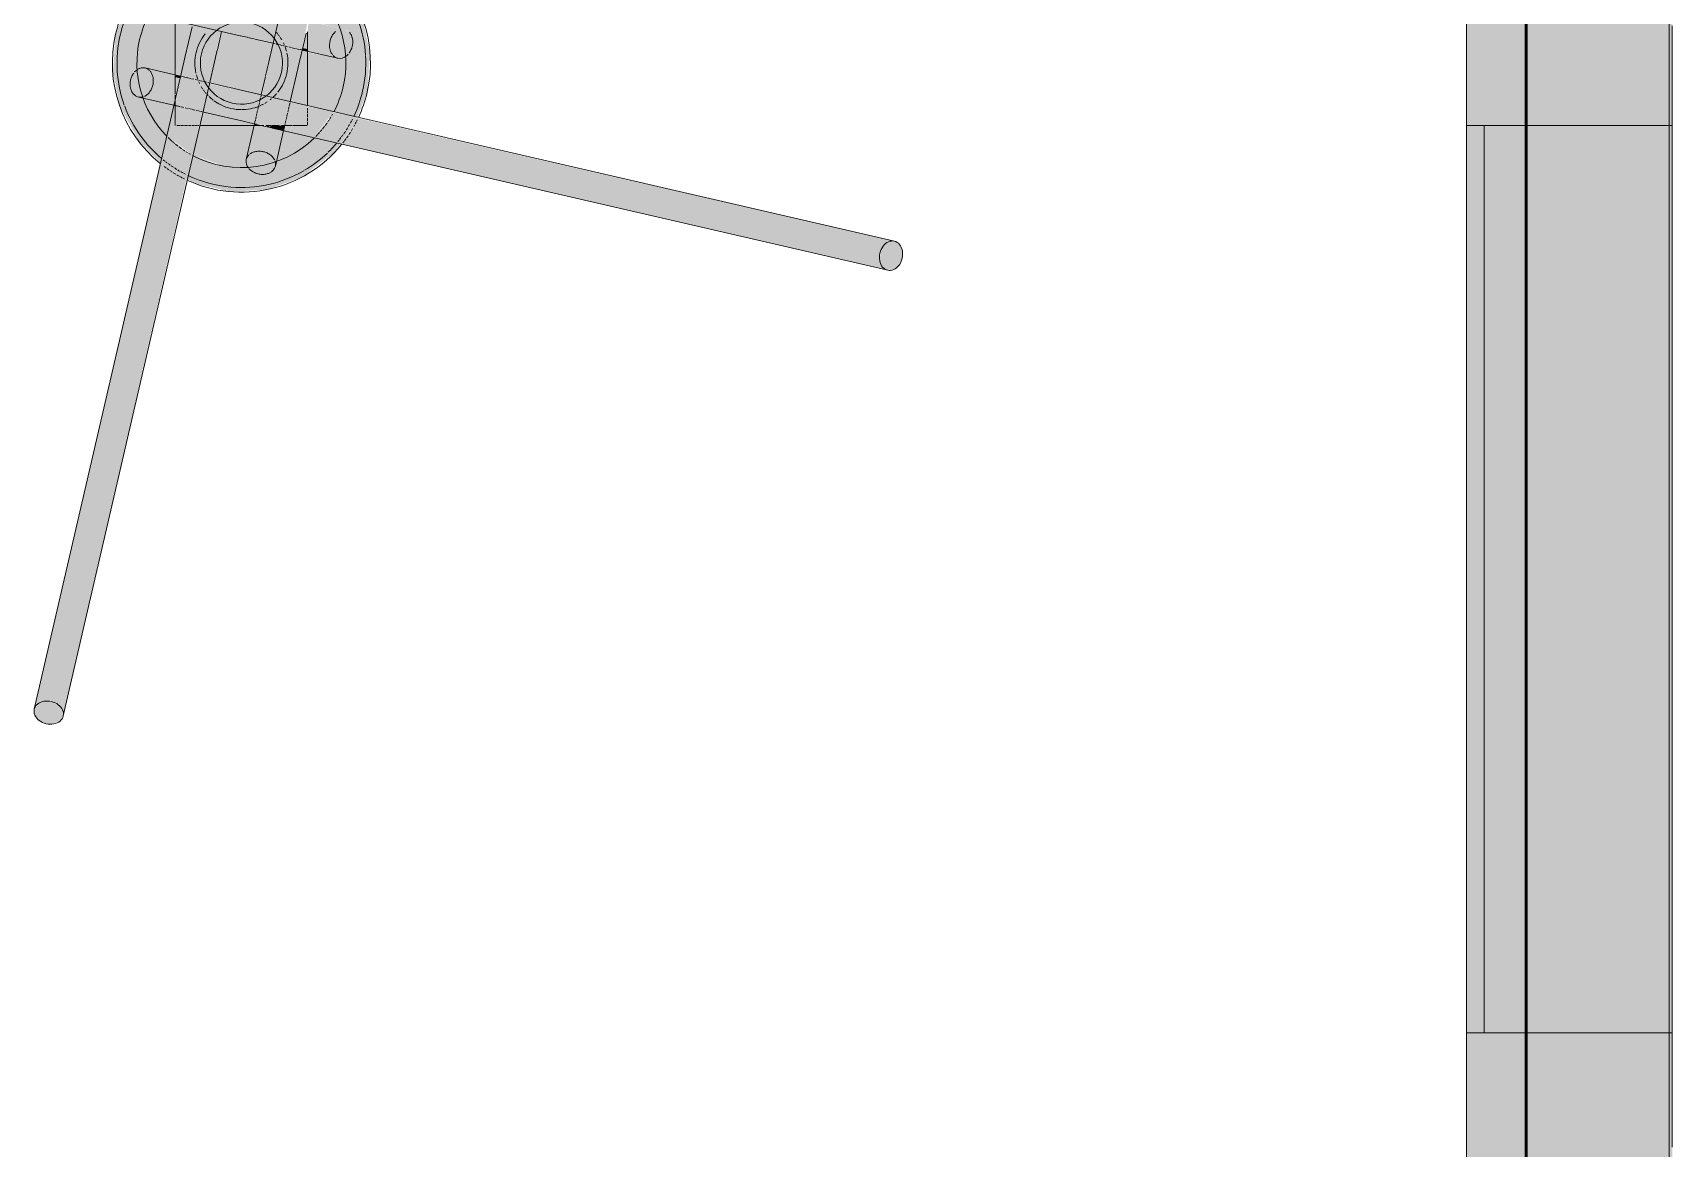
# Model space of a CAD drawing. Header units: inches. Extents: x -4126 to -1814, y 9773 to 12338.
# Drawn here: x -3891.9 to -3823.2, y 10776.1 to 10822.9 of the extents above; entities that cross this region are included whole.
import ezdxf

# ---------------------------------------------------------------- set-up
doc = ezdxf.new("R2010")
doc.units = ezdxf.units.IN
doc.header["$MEASUREMENT"] = 0
doc.layers.add('A-WALL', color=113, linetype='Continuous', lineweight=13)
doc.layers.add('S-FNDN', color=32, linetype='Continuous', lineweight=13)

# ---------------------------------------------------------------- blocks, each defined once
blk = doc.blocks.new('CTR - 1st Phase - Shell_rvt-1-FRAMING PLAN - 1ST FLOOR')
at = {"layer": 'A-WALL', "lineweight": 5, "transparency": 33554585}
h = blk.add_hatch(color=13, dxfattribs=at)
h.paths.add_polyline_path([(-3829.324, 10011.589), (-3823.324, 10011.589), (-3823.324, 10051.365), (-3829.324, 10051.365), (-3829.324, 10050.653)], flags=0)
h.paths.add_polyline_path([(-3829.324, 10089.389), (-3823.324, 10089.389), (-3823.324, 10127.978), (-3829.324, 10127.978), (-3829.324, 10105.368)], flags=0)
h.paths.add_polyline_path([(-3829.324, 10166.001), (-3823.324, 10166.001), (-3823.324, 10167.327), (-3829.324, 10167.327)], flags=0)
h.paths.add_polyline_path([(-3823.324, 10203.452), (-3823.324, 10242.99), (-3829.324, 10242.99), (-3829.324, 10203.452)], flags=0)
h.paths.add_polyline_path([(-3823.324, 10281.014), (-3823.324, 10363.189), (-3829.324, 10363.189), (-3829.324, 10281.014), (-3823.816, 10281.014)], flags=0)
h.paths.add_polyline_path([(-3824.691, 10391.064), (-3823.324, 10391.064), (-3823.324, 10434.99), (-3829.324, 10434.99), (-3829.324, 10391.064)], flags=0)
h.paths.add_polyline_path([(-3829.324, 10473.014), (-3823.324, 10473.014), (-3823.324, 10473.765), (-3829.324, 10473.765)], flags=0)
h.paths.add_polyline_path([(-3823.324, 10511.789), (-3823.324, 10588.778), (-3829.324, 10588.778), (-3829.324, 10511.789), (-3825.651, 10511.789)], flags=0)
h.paths.add_polyline_path([(-3829.324, 10626.801), (-3823.324, 10626.801), (-3823.324, 10627.178), (-3829.324, 10627.178)], flags=0)
h.paths.add_polyline_path([(-3823.324, 10665.201), (-3823.324, 10746.189), (-3829.324, 10746.189), (-3829.324, 10665.201), (-3826.871, 10665.201)], flags=0)
h.paths.add_polyline_path([(-3823.324, 10774.064), (-3823.324, 10780.965), (-3829.324, 10780.965), (-3829.324, 10774.064), (-3827.737, 10774.064)], flags=0)
h.paths.add_polyline_path([(-3823.324, 10818.989), (-3823.324, 10857.765), (-3829.324, 10857.765), (-3829.324, 10818.989), (-3828.094, 10818.989)], flags=0)
h.paths.add_polyline_path([(-3828.705, 10895.789), (-3823.324, 10895.789), (-3823.324, 10902.052), (-3829.324, 10902.052), (-3829.324, 10895.789)], flags=0)
h.paths.add_polyline_path([(-3823.324, 10929.927), (-3823.324, 10973.539), (-3829.324, 10973.539), (-3829.324, 10929.927), (-3828.977, 10929.927)], flags=0)
h.paths.add_polyline_path([(-3823.324, 11009.664), (-3823.324, 11011.178), (-3829.324, 11011.178), (-3829.324, 11009.664)], flags=0)
h.paths.add_polyline_path([(-3824.762, 11049.201), (-3823.324, 11049.201), (-3823.324, 11049.578), (-3829.324, 11049.578), (-3829.324, 11049.201)], flags=0)
h.paths.add_polyline_path([(-3823.324, 11087.601), (-3823.324, 11144.153), (-3829.324, 11144.153), (-3829.324, 11087.601), (-3826.28, 11087.601)], flags=0)
h.paths.add_polyline_path([(-3823.324, 11144.327), (-3823.324, 11151.979), (-3829.324, 11151.979), (-3829.324, 11144.327), (-3828.523, 11144.327)], flags=0)
h.paths.add_polyline_path([(-3827.175, 11152.153), (-3823.324, 11152.153), (-3823.324, 11164.589), (-3829.324, 11164.589), (-3829.324, 11152.153), (-3828.832, 11152.153)], flags=0)
h.paths.add_polyline_path([(-3823.324, 11394.989), (-3823.324, 11403.153), (-3829.324, 11403.153), (-3829.324, 11394.989)], flags=0)
h.paths.add_polyline_path([(-3823.324, 11403.327), (-3823.324, 11410.979), (-3829.324, 11410.979), (-3829.324, 11403.327), (-3827.868, 11403.327)], flags=0)
h.paths.add_polyline_path([(-3829.324, 11411.153), (-3823.324, 11411.153), (-3823.324, 11429.489), (-3823.824, 11429.489), (-3823.824, 11430.077), (-3829.324, 11430.077), (-3829.324, 11415.989)], flags=0)
h = blk.add_hatch(color=13, dxfattribs=at)
h.paths.add_polyline_path([(-3823.199, 10011.589), (-3823.199, 10051.365), (-3823.324, 10051.365), (-3823.324, 10011.589)], flags=0)
h.paths.add_polyline_path([(-3823.324, 10089.389), (-3823.199, 10089.389), (-3823.199, 10104.544), (-3823.324, 10104.544)], flags=0)
h.paths.add_polyline_path([(-3823.324, 10104.938), (-3823.199, 10104.938), (-3823.199, 10105.368), (-3823.324, 10105.368)], flags=0)
h.paths.add_polyline_path([(-3823.324, 10106.201), (-3823.199, 10106.201), (-3823.199, 10106.631), (-3823.324, 10106.631)], flags=0)
h.paths.add_polyline_path([(-3823.324, 10107.024), (-3823.199, 10107.024), (-3823.199, 10127.978), (-3823.324, 10127.978)], flags=0)
h.paths.add_polyline_path([(-3823.251, 10166.001), (-3823.199, 10166.001), (-3823.199, 10167.327), (-3823.324, 10167.327), (-3823.324, 10166.001)], flags=0)
h.paths.add_polyline_path([(-3823.199, 10203.452), (-3823.199, 10242.99), (-3823.324, 10242.99), (-3823.324, 10203.452)], flags=0)
h.paths.add_polyline_path([(-3823.324, 10281.014), (-3823.199, 10281.014), (-3823.199, 10296.072), (-3823.324, 10296.072)], flags=0)
h.paths.add_polyline_path([(-3823.324, 10296.465), (-3823.199, 10296.465), (-3823.199, 10296.895), (-3823.324, 10296.895)], flags=0)
h.paths.add_polyline_path([(-3823.324, 10297.729), (-3823.199, 10297.729), (-3823.199, 10298.158), (-3823.324, 10298.158)], flags=0)
h.paths.add_polyline_path([(-3823.199, 10298.552), (-3823.199, 10343.954), (-3823.324, 10343.954), (-3823.324, 10298.552)], flags=0)
h.paths.add_polyline_path([(-3823.199, 10344.347), (-3823.199, 10344.777), (-3823.324, 10344.777), (-3823.324, 10344.347)], flags=0)
h.paths.add_polyline_path([(-3823.324, 10345.61), (-3823.199, 10345.61), (-3823.199, 10346.04), (-3823.324, 10346.04)], flags=0)
h.paths.add_polyline_path([(-3823.199, 10346.434), (-3823.199, 10363.189), (-3823.324, 10363.189), (-3823.324, 10346.434)], flags=0)
h.paths.add_polyline_path([(-3823.199, 10391.064), (-3823.199, 10391.835), (-3823.324, 10391.835), (-3823.324, 10391.064)], flags=0)
h.paths.add_polyline_path([(-3823.324, 10392.229), (-3823.199, 10392.229), (-3823.199, 10392.659), (-3823.324, 10392.659)], flags=0)
h.paths.add_polyline_path([(-3823.324, 10393.492), (-3823.199, 10393.492), (-3823.199, 10393.922), (-3823.324, 10393.922)], flags=0)
h.paths.add_polyline_path([(-3823.199, 10394.316), (-3823.199, 10434.99), (-3823.324, 10434.99), (-3823.324, 10394.316)], flags=0)
h.paths.add_polyline_path([(-3823.199, 10473.014), (-3823.199, 10473.765), (-3823.324, 10473.765), (-3823.324, 10473.014)], flags=0)
h.paths.add_polyline_path([(-3823.324, 10511.789), (-3823.199, 10511.789), (-3823.199, 10535.481), (-3823.324, 10535.481)], flags=0)
h.paths.add_polyline_path([(-3823.199, 10535.875), (-3823.199, 10536.305), (-3823.324, 10536.305), (-3823.324, 10535.875)], flags=0)
h.paths.add_polyline_path([(-3823.324, 10537.138), (-3823.199, 10537.138), (-3823.199, 10537.568), (-3823.324, 10537.568)], flags=0)
h.paths.add_polyline_path([(-3823.199, 10537.961), (-3823.199, 10583.363), (-3823.324, 10583.363), (-3823.324, 10537.961)], flags=0)
h.paths.add_polyline_path([(-3823.324, 10583.757), (-3823.199, 10583.757), (-3823.199, 10584.187), (-3823.324, 10584.187)], flags=0)
h.paths.add_polyline_path([(-3823.324, 10585.02), (-3823.199, 10585.02), (-3823.199, 10585.45), (-3823.324, 10585.45)], flags=0)
h.paths.add_polyline_path([(-3823.199, 10585.843), (-3823.199, 10588.778), (-3823.324, 10588.778), (-3823.324, 10585.843)], flags=0)
h.paths.add_polyline_path([(-3823.324, 10626.801), (-3823.199, 10626.801), (-3823.199, 10627.178), (-3823.324, 10627.178)], flags=0)
h.paths.add_polyline_path([(-3823.199, 10665.201), (-3823.199, 10679.127), (-3823.324, 10679.127), (-3823.324, 10665.201)], flags=0)
h.paths.add_polyline_path([(-3823.324, 10679.521), (-3823.199, 10679.521), (-3823.199, 10679.95), (-3823.324, 10679.95)], flags=0)
h.paths.add_polyline_path([(-3823.324, 10680.784), (-3823.199, 10680.784), (-3823.199, 10681.213), (-3823.324, 10681.213)], flags=0)
h.paths.add_polyline_path([(-3823.324, 10681.607), (-3823.199, 10681.607), (-3823.199, 10727.009), (-3823.324, 10727.009)], flags=0)
h.paths.add_polyline_path([(-3823.324, 10727.402), (-3823.199, 10727.402), (-3823.199, 10727.832), (-3823.324, 10727.832)], flags=0)
h.paths.add_polyline_path([(-3823.324, 10728.666), (-3823.199, 10728.666), (-3823.199, 10729.095), (-3823.324, 10729.095)], flags=0)
h.paths.add_polyline_path([(-3823.199, 10729.489), (-3823.199, 10746.189), (-3823.324, 10746.189), (-3823.324, 10729.489)], flags=0)
h.paths.add_polyline_path([(-3823.199, 10774.064), (-3823.199, 10774.891), (-3823.324, 10774.891), (-3823.324, 10774.064)], flags=0)
h.paths.add_polyline_path([(-3823.199, 10775.284), (-3823.199, 10775.714), (-3823.324, 10775.714), (-3823.324, 10775.284)], flags=0)
h.paths.add_polyline_path([(-3823.324, 10776.547), (-3823.199, 10776.547), (-3823.199, 10776.977), (-3823.324, 10776.977)], flags=0)
h.paths.add_polyline_path([(-3823.199, 10777.371), (-3823.199, 10780.965), (-3823.324, 10780.965), (-3823.324, 10777.371)], flags=0)
h.paths.add_polyline_path([(-3823.199, 10818.989), (-3823.199, 10822.773), (-3823.324, 10822.773), (-3823.324, 10818.989)], flags=0)
h.paths.add_polyline_path([(-3823.324, 10823.166), (-3823.199, 10823.166), (-3823.199, 10823.596), (-3823.324, 10823.596)], flags=0)
h.paths.add_polyline_path([(-3823.324, 10824.075), (-3823.199, 10824.075), (-3823.199, 10824.505), (-3823.324, 10824.505)], flags=0)
h.paths.add_polyline_path([(-3823.324, 10824.898), (-3823.199, 10824.898), (-3823.199, 10857.765), (-3823.324, 10857.765), (-3823.324, 10825.651)], flags=0)
h.paths.add_polyline_path([(-3823.324, 10895.789), (-3823.199, 10895.789), (-3823.199, 10902.052), (-3823.324, 10902.052)], flags=0)
h.paths.add_polyline_path([(-3823.324, 10929.927), (-3823.199, 10929.927), (-3823.199, 10966.064), (-3823.324, 10966.064)], flags=0)
h.paths.add_polyline_path([(-3823.324, 10966.458), (-3823.199, 10966.458), (-3823.199, 10966.887), (-3823.324, 10966.887)], flags=0)
h.paths.add_polyline_path([(-3823.199, 10967.721), (-3823.199, 10968.15), (-3823.324, 10968.15), (-3823.324, 10967.721)], flags=0)
h.paths.add_polyline_path([(-3823.324, 10968.544), (-3823.199, 10968.544), (-3823.199, 10973.539), (-3823.324, 10973.539)], flags=0)
h.paths.add_polyline_path([(-3823.199, 11009.664), (-3823.199, 11011.178), (-3823.324, 11011.178), (-3823.324, 11009.664)], flags=0)
h.paths.add_polyline_path([(-3823.324, 11049.201), (-3823.199, 11049.201), (-3823.199, 11049.578), (-3823.324, 11049.578)], flags=0)
h.paths.add_polyline_path([(-3823.199, 11087.601), (-3823.199, 11109.71), (-3823.324, 11109.71), (-3823.324, 11087.601)], flags=0)
h.paths.add_polyline_path([(-3823.324, 11110.103), (-3823.199, 11110.103), (-3823.199, 11110.533), (-3823.324, 11110.533)], flags=0)
h.paths.add_polyline_path([(-3823.199, 11111.366), (-3823.199, 11111.796), (-3823.324, 11111.796), (-3823.324, 11111.366)], flags=0)
h.paths.add_polyline_path([(-3823.324, 11112.19), (-3823.199, 11112.19), (-3823.199, 11144.153), (-3823.324, 11144.153), (-3823.324, 11121.939)], flags=0)
h.paths.add_polyline_path([(-3823.199, 11144.327), (-3823.199, 11151.979), (-3823.324, 11151.979), (-3823.324, 11144.327)], flags=0)
h.paths.add_polyline_path([(-3823.324, 11152.153), (-3823.199, 11152.153), (-3823.199, 11157.591), (-3823.324, 11157.591)], flags=0)
h.paths.add_polyline_path([(-3823.324, 11157.985), (-3823.199, 11157.985), (-3823.199, 11158.415), (-3823.324, 11158.415)], flags=0)
h.paths.add_polyline_path([(-3823.199, 11159.248), (-3823.199, 11159.678), (-3823.324, 11159.678), (-3823.324, 11159.248)], flags=0)
h.paths.add_polyline_path([(-3823.324, 11160.072), (-3823.199, 11160.072), (-3823.199, 11164.589), (-3823.324, 11164.589)], flags=0)
h.paths.add_polyline_path([(-3823.199, 11394.989), (-3823.199, 11403.153), (-3823.324, 11403.153), (-3823.324, 11394.989)], flags=0)
h.paths.add_polyline_path([(-3823.324, 11403.327), (-3823.199, 11403.327), (-3823.199, 11410.979), (-3823.324, 11410.979), (-3823.324, 11406.9)], flags=0)
h.paths.add_polyline_path([(-3823.324, 11411.153), (-3823.199, 11411.153), (-3823.199, 11429.489), (-3823.324, 11429.489), (-3823.324, 11417.664)], flags=0)
h = blk.add_hatch(color=13, dxfattribs=at)
h.paths.add_polyline_path([(-3823.199, 10104.544), (-3823.199, 10104.938), (-3823.324, 10104.938), (-3823.324, 10104.544)], flags=0)
h.paths.add_polyline_path([(-3823.199, 10106.631), (-3823.199, 10107.024), (-3823.324, 10107.024), (-3823.324, 10106.631)], flags=0)
h.paths.add_polyline_path([(-3823.199, 10296.072), (-3823.199, 10296.465), (-3823.324, 10296.465), (-3823.324, 10296.072)], flags=0)
h.paths.add_polyline_path([(-3823.324, 10298.158), (-3823.199, 10298.158), (-3823.199, 10298.552), (-3823.324, 10298.552)], flags=0)
h.paths.add_polyline_path([(-3823.199, 10343.954), (-3823.199, 10344.347), (-3823.324, 10344.347), (-3823.324, 10343.954)], flags=0)
h.paths.add_polyline_path([(-3823.324, 10346.04), (-3823.199, 10346.04), (-3823.199, 10346.434), (-3823.324, 10346.434)], flags=0)
h.paths.add_polyline_path([(-3823.324, 10391.835), (-3823.199, 10391.835), (-3823.199, 10392.229), (-3823.324, 10392.229)], flags=0)
h.paths.add_polyline_path([(-3823.324, 10393.922), (-3823.199, 10393.922), (-3823.199, 10394.316), (-3823.324, 10394.316)], flags=0)
h.paths.add_polyline_path([(-3823.199, 10535.481), (-3823.199, 10535.875), (-3823.324, 10535.875), (-3823.324, 10535.481)], flags=0)
h.paths.add_polyline_path([(-3823.199, 10537.568), (-3823.199, 10537.961), (-3823.324, 10537.961), (-3823.324, 10537.568)], flags=0)
h.paths.add_polyline_path([(-3823.199, 10583.363), (-3823.199, 10583.757), (-3823.324, 10583.757), (-3823.324, 10583.363)], flags=0)
h.paths.add_polyline_path([(-3823.199, 10585.45), (-3823.199, 10585.843), (-3823.324, 10585.843), (-3823.324, 10585.45)], flags=0)
h.paths.add_polyline_path([(-3823.199, 10679.127), (-3823.199, 10679.521), (-3823.324, 10679.521), (-3823.324, 10679.127)], flags=0)
h.paths.add_polyline_path([(-3823.324, 10681.213), (-3823.199, 10681.213), (-3823.199, 10681.607), (-3823.324, 10681.607)], flags=0)
h.paths.add_polyline_path([(-3823.324, 10727.009), (-3823.199, 10727.009), (-3823.199, 10727.402), (-3823.324, 10727.402)], flags=0)
h.paths.add_polyline_path([(-3823.324, 10729.095), (-3823.199, 10729.095), (-3823.199, 10729.489), (-3823.324, 10729.489)], flags=0)
h.paths.add_polyline_path([(-3823.324, 10774.891), (-3823.199, 10774.891), (-3823.199, 10775.284), (-3823.324, 10775.284)], flags=0)
h.paths.add_polyline_path([(-3823.199, 10776.977), (-3823.199, 10777.371), (-3823.324, 10777.371), (-3823.324, 10776.977)], flags=0)
h.paths.add_polyline_path([(-3823.199, 10822.773), (-3823.199, 10823.166), (-3823.324, 10823.166), (-3823.324, 10822.773)], flags=0)
h.paths.add_polyline_path([(-3823.199, 10824.505), (-3823.199, 10824.898), (-3823.324, 10824.898), (-3823.324, 10824.505)], flags=0)
h.paths.add_polyline_path([(-3823.199, 10966.064), (-3823.199, 10966.458), (-3823.324, 10966.458), (-3823.324, 10966.064)], flags=0)
h.paths.add_polyline_path([(-3823.199, 10968.15), (-3823.199, 10968.544), (-3823.324, 10968.544), (-3823.324, 10968.15)], flags=0)
h.paths.add_polyline_path([(-3823.199, 11109.71), (-3823.199, 11110.103), (-3823.324, 11110.103), (-3823.324, 11109.71)], flags=0)
h.paths.add_polyline_path([(-3823.199, 11111.796), (-3823.199, 11112.19), (-3823.324, 11112.19), (-3823.324, 11111.796)], flags=0)
h.paths.add_polyline_path([(-3823.324, 11157.591), (-3823.199, 11157.591), (-3823.199, 11157.985), (-3823.324, 11157.985)], flags=0)
h.paths.add_polyline_path([(-3823.199, 11159.678), (-3823.199, 11160.072), (-3823.324, 11160.072), (-3823.324, 11159.678)], flags=0)
h = blk.add_hatch(color=13, dxfattribs=at)
h.paths.add_polyline_path([(-3823.324, 10105.368), (-3823.199, 10105.368), (-3823.199, 10106.201), (-3823.324, 10106.201), (-3823.324, 10105.743)], flags=0)
h.paths.add_polyline_path([(-3823.199, 10296.895), (-3823.199, 10297.729), (-3823.324, 10297.729), (-3823.324, 10296.895)], flags=0)
h.paths.add_polyline_path([(-3823.324, 10344.777), (-3823.199, 10344.777), (-3823.199, 10345.61), (-3823.324, 10345.61), (-3823.324, 10345.152)], flags=0)
h.paths.add_polyline_path([(-3823.324, 10392.659), (-3823.199, 10392.659), (-3823.199, 10393.492), (-3823.324, 10393.492), (-3823.324, 10393.034)], flags=0)
h.paths.add_polyline_path([(-3823.199, 10536.305), (-3823.199, 10537.138), (-3823.324, 10537.138), (-3823.324, 10536.305)], flags=0)
h.paths.add_polyline_path([(-3823.199, 10584.187), (-3823.199, 10585.02), (-3823.324, 10585.02), (-3823.324, 10584.187)], flags=0)
h.paths.add_polyline_path([(-3823.199, 10679.95), (-3823.199, 10680.784), (-3823.324, 10680.784), (-3823.324, 10679.95)], flags=0)
h.paths.add_polyline_path([(-3823.199, 10727.832), (-3823.199, 10728.666), (-3823.324, 10728.666), (-3823.324, 10727.832)], flags=0)
h.paths.add_polyline_path([(-3823.199, 10775.714), (-3823.199, 10776.547), (-3823.324, 10776.547), (-3823.324, 10775.714)], flags=0)
h.paths.add_polyline_path([(-3823.324, 10823.596), (-3823.199, 10823.596), (-3823.199, 10823.658), (-3823.324, 10823.658)], flags=0)
h.paths.add_polyline_path([(-3823.324, 10824.013), (-3823.199, 10824.013), (-3823.199, 10824.075), (-3823.324, 10824.075)], flags=0)
h.paths.add_polyline_path([(-3823.199, 10966.887), (-3823.199, 10967.721), (-3823.324, 10967.721), (-3823.324, 10966.887)], flags=0)
h.paths.add_polyline_path([(-3823.199, 11110.533), (-3823.199, 11111.366), (-3823.324, 11111.366), (-3823.324, 11110.533)], flags=0)
h.paths.add_polyline_path([(-3823.324, 11158.415), (-3823.199, 11158.415), (-3823.199, 11159.248), (-3823.324, 11159.248), (-3823.324, 11158.79)], flags=0)
h = blk.add_hatch(color=13, dxfattribs=at)
h.paths.add_polyline_path([(-3831.824, 10009.089), (-3829.324, 10009.089), (-3829.324, 10051.365), (-3831.824, 10051.365), (-3831.824, 10011.589)], flags=0)
h.paths.add_polyline_path([(-3829.324, 10089.389), (-3829.324, 10127.978), (-3831.824, 10127.978), (-3831.824, 10089.389), (-3830.279, 10089.389)], flags=0)
h.paths.add_polyline_path([(-3829.324, 10166.001), (-3829.324, 10167.327), (-3831.824, 10167.327), (-3831.824, 10166.001), (-3831.22, 10166.001)], flags=0)
h.paths.add_polyline_path([(-3831.824, 10203.452), (-3829.324, 10203.452), (-3829.324, 10215.189), (-3831.824, 10215.189)], flags=0)
h.paths.add_polyline_path([(-3831.824, 10818.989), (-3829.324, 10818.989), (-3829.324, 10857.765), (-3831.824, 10857.765), (-3831.824, 10825.651)], flags=0)
h.paths.add_polyline_path([(-3831.824, 10895.789), (-3829.324, 10895.789), (-3829.324, 10902.052), (-3830.324, 10902.052), (-3830.324, 10929.927), (-3829.324, 10929.927), (-3829.324, 10973.539), (-3831.824, 10973.539), (-3831.824, 10911.762)], flags=0)
for points in [[(-3829.481, 10780.965), (-3829.324, 10780.965), (-3829.324, 10818.989), (-3831.824, 10818.989), (-3831.824, 10780.965)], [(-3823.324, 10780.965), (-3823.324, 10818.989), (-3829.324, 10818.989), (-3829.324, 10780.965), (-3827.792, 10780.965)], [(-3823.199, 10780.965), (-3823.199, 10818.989), (-3823.324, 10818.989), (-3823.324, 10780.965)]]:
    blk.add_hatch(color=13, dxfattribs=at).paths.add_polyline_path(points, flags=0)
h = blk.add_hatch(color=13, dxfattribs=at)
h.paths.add_polyline_path([(-3831.824, 10215.189), (-3829.324, 10215.189), (-3829.324, 10242.99), (-3831.824, 10242.99), (-3831.824, 10222.875)], flags=0)
h.paths.add_polyline_path([(-3829.324, 10281.014), (-3829.324, 10363.189), (-3830.324, 10363.189), (-3830.324, 10391.064), (-3829.324, 10391.064), (-3829.324, 10434.99), (-3831.824, 10434.99), (-3831.824, 10281.014), (-3831.551, 10281.014)], flags=0)
h.paths.add_polyline_path([(-3831.824, 10473.014), (-3829.324, 10473.014), (-3829.324, 10473.765), (-3831.824, 10473.765)], flags=0)
h.paths.add_polyline_path([(-3831.824, 10511.789), (-3829.324, 10511.789), (-3829.324, 10588.778), (-3831.824, 10588.778), (-3831.824, 10567.318)], flags=0)
h.paths.add_polyline_path([(-3830.119, 10626.801), (-3829.324, 10626.801), (-3829.324, 10627.178), (-3831.824, 10627.178), (-3831.824, 10626.801)], flags=0)
h.paths.add_polyline_path([(-3831.824, 10665.201), (-3829.324, 10665.201), (-3829.324, 10746.189), (-3830.324, 10746.189), (-3830.324, 10774.064), (-3829.324, 10774.064), (-3829.324, 10780.965), (-3831.824, 10780.965), (-3831.824, 10739.54)], flags=0)
at = {"layer": 'A-WALL', "color": 253}
for p, q in [((-3831.824, 11002.114), (-3831.824, 10818.989)), ((-3823.199, 10823.166), (-3823.199, 10822.773)), ((-3831.824, 10818.989), (-3831.824, 10215.189)), ((-3831.824, 10818.989), (-3829.324, 10818.989)), ((-3823.199, 10777.371), (-3823.199, 10776.977)), ((-3823.199, 10776.547), (-3823.199, 10776.172))]:
    blk.add_line(p, q, dxfattribs=at)
at = {"layer": 'A-WALL', "color": 9}
for p, q in [((-3829.324, 11002.114), (-3829.324, 10818.989)), ((-3829.324, 10203.452), (-3829.324, 10973.539)), ((-3823.199, 10822.773), (-3823.199, 10823.166)), ((-3823.199, 10777.371), (-3823.199, 10822.773)), ((-3829.324, 10818.989), (-3829.324, 10215.189)), ((-3823.199, 10776.977), (-3823.199, 10777.371)), ((-3823.199, 10776.172), (-3823.199, 10776.977))]:
    blk.add_line(p, q, dxfattribs=at)
at = {"layer": 'A-WALL', "color": 33}
for p, q in [((-3831.824, 10818.989), (-3831.824, 10857.765)), ((-3823.199, 10822.773), (-3823.199, 10818.989)), ((-3831.824, 10818.989), (-3831.824, 10780.965)), ((-3831.824, 10780.965), (-3831.824, 10818.989)), ((-3829.324, 10818.989), (-3831.824, 10818.989)), ((-3831.074, 10780.965), (-3831.074, 10818.989)), ((-3831.074, 10818.989), (-3831.074, 10780.965)), ((-3829.324, 10818.989), (-3823.324, 10818.989)), ((-3823.324, 10818.989), (-3829.324, 10818.989)), ((-3823.324, 10818.989), (-3823.199, 10818.989)), ((-3823.199, 10818.989), (-3823.324, 10818.989)), ((-3823.199, 10780.965), (-3823.199, 10818.989)), ((-3823.199, 10818.989), (-3823.199, 10780.965)), ((-3831.824, 10665.201), (-3831.824, 10780.965)), ((-3831.824, 10780.965), (-3829.324, 10780.965)), ((-3831.074, 10780.965), (-3831.824, 10780.965)), ((-3829.324, 10780.965), (-3831.074, 10780.965)), ((-3829.324, 10780.965), (-3823.324, 10780.965)), ((-3823.324, 10780.965), (-3829.324, 10780.965)), ((-3823.324, 10780.965), (-3823.199, 10780.965)), ((-3823.199, 10780.965), (-3823.324, 10780.965)), ((-3823.199, 10780.965), (-3823.199, 10777.371)), ((-3823.199, 10776.977), (-3823.199, 10776.547))]:
    blk.add_line(p, q, dxfattribs=at)
at = {"layer": 'A-WALL', "color": 23}
for p, q in [((-3831.824, 10780.965), (-3831.824, 10818.989)), ((-3831.074, 10818.989), (-3831.824, 10818.989)), ((-3829.324, 10818.989), (-3831.824, 10818.989)), ((-3831.074, 10818.989), (-3829.324, 10818.989)), ((-3823.199, 10818.989), (-3823.199, 10780.965))]:
    blk.add_line(p, q, dxfattribs=at)
blk = doc.blocks.new('316600 - Special Foundations - Diamond Pier - Generic - 316600 - Special Foundations - Diamond Pier - Generic-V171-FRAMING PLAN - 1ST FLOOR')
at = {"layer": 'S-FNDN', "transparency": 33554483}
h = blk.add_hatch(color=256, dxfattribs=at)
h.paths.add_polyline_path([(5.27, -1.219), (5.387, 0.38), (5.092, 1.824), (4.289, 3.27), (3.39, 4.193), (3.12, 3.026), (3.305, 2.871), (4.037, 1.682), (4.088, 1.475), (4.434, 1.373), (4.607, 1.167), (4.664, 0.866), (4.591, 0.551), (4.407, 0.306), (4.351, 0.232), (4.265, -0.986), (4.713, -1.09)], flags=0)
h.paths.add_polyline_path([(-4.265, 0.986), (-3.844, 2.026), (-4.867, 2.256), (-5.27, 1.219), (-4.361, 1.008)], flags=0)
h.paths.add_polyline_path([(-3.026, 3.12), (-2.871, 3.305), (-1.66, 4.042), (-1.475, 4.088), (-1.373, 4.434), (-1.167, 4.607), (-0.866, 4.664), (-0.551, 4.591), (-0.306, 4.407), (-0.232, 4.351), (1.024, 4.25), (2.026, 3.844), (2.256, 4.874), (1.956, 5.043), (0.306, 5.381), (-1.081, 5.3), (-2.53, 4.781), (-3.859, 3.764), (-4.154, 3.381), (-3.114, 3.14)], flags=0)
h = blk.add_hatch(color=256, dxfattribs=at)
h.paths.add_polyline_path([(4.265, -0.986), (4.353, 0.272), (4.162, 0.197), (3.917, 0.232), (2.77, 0.452), (2.77, -0.641), (3.752, -0.867)], flags=0)
h.paths.add_polyline_path([(-2.77, 0.641), (-2.77, 1.778), (-3.844, 2.026), (-4.265, 0.986), (-2.95, 0.682)], flags=0)
h.paths.add_polyline_path([(4.088, 1.475), (3.985, 1.782), (3.298, 2.877), (3.12, 3.026), (2.829, 1.766), (4.037, 1.487)], flags=0)
h.paths.add_polyline_path([(-0.306, 2.619), (1.743, 2.619), (2.026, 3.844), (0.866, 4.273), (-0.272, 4.353), (-0.197, 4.162), (-0.232, 3.917), (-0.503, 2.619), (-0.38, 2.619)], flags=0)
h.paths.add_polyline_path([(-1.766, 2.829), (-1.475, 4.088), (-1.782, 3.985), (-2.871, 3.305), (-3.026, 3.12), (-2.023, 2.888)], flags=0)
h = blk.add_hatch(color=256, dxfattribs=at)
h.paths.add_polyline_path([(-2.77, -2.072), (-2.812, -1.77), (-2.829, -1.766), (-2.868, -2.031), (-2.81, -2.056)], flags=0)
h.paths.add_polyline_path([(-1.157, 2.688), (-0.705, 4.643), (-1.05, 4.643), (-1.286, 4.532), (-1.422, 4.319), (-1.745, 2.824), (-1.167, 2.69)], flags=0)
h = blk.add_hatch(color=256, dxfattribs=at)
h.paths.add_polyline_path([(-1.823, -2.871), (-1.801, -2.871), (-1.765, -2.62)], flags=0)
h.paths.add_polyline_path([(-0.618, 2.619), (-0.532, 2.619), (-0.197, 4.162), (-0.306, 4.407), (-0.552, 4.591), (-0.705, 4.643), (-1.157, 2.688), (-0.705, 2.619), (-0.623, 2.619)], flags=0)
h = blk.add_hatch(color=256, dxfattribs=at)
h.paths.add_polyline_path([(4.643, 0.705), (4.643, 1.05), (4.532, 1.286), (4.319, 1.422), (2.824, 1.745), (2.77, 1.373), (2.77, 1.138), (4.591, 0.717)], flags=0)
h.paths.add_polyline_path([(-2.125, 2.619), (-1.807, 2.65), (-1.766, 2.829), (-2.031, 2.868), (-2.135, 2.622)], flags=0)
h = blk.add_hatch(color=256, dxfattribs=at)
h.paths.add_polyline_path([(0.705, -4.643), (1.157, -2.688), (0.705, -2.619), (0.532, -2.619), (0.197, -4.162), (0.306, -4.407), (0.552, -4.591)], flags=0)
h.paths.add_polyline_path([(1.743, 2.619), (1.779, 2.619), (1.801, 2.871)], flags=0)
h = blk.add_hatch(color=256, dxfattribs=at)
h.paths.add_polyline_path([(1.633, -2.619), (1.794, -2.619), (2.027, -1.606), (0.823, -1.36), (0.577, -2.532), (1.024, -2.619), (1.627, -2.619)], flags=0)
h.paths.add_polyline_path([(-1.611, -2.048), (-1.36, -0.823), (-2.532, -0.577), (-2.77, -1.709), (-2.742, -1.709), (-2.742, -1.764), (-1.615, -2.047)], flags=0)
h.paths.add_polyline_path([(2.532, 0.577), (2.77, 1.709), (2.742, 1.709), (2.742, 1.764), (1.606, 2.027), (1.36, 0.823), (2.481, 0.589)], flags=0)
h.paths.add_polyline_path([(-0.83, 1.329), (-0.577, 2.532), (-1.024, 2.619), (-1.794, 2.619), (-2.027, 1.606), (-0.832, 1.33)], flags=0)
h = blk.add_hatch(color=256, dxfattribs=at)
h.paths.add_polyline_path([(-1.611, -2.048), (0.553, -2.526), (0.83, -1.329), (-1.338, -0.866), (-1.606, -2.029)], flags=0)
h.paths.add_polyline_path([(-2.257, -2.619), (-1.743, -2.619), (-1.644, -2.04), (-2.77, -1.78), (-2.736, -2.619), (-2.384, -2.619)], flags=0)
h.paths.add_polyline_path([(2.048, -1.611), (2.526, 0.553), (1.329, 0.83), (0.866, -1.338), (2.029, -1.606)], flags=0)
h.paths.add_polyline_path([(2.125, -2.619), (2.77, -2.585), (2.77, -1.778), (2.04, -1.644), (1.815, -2.619)], flags=0)
h.paths.add_polyline_path([(0.861, -2.619), (0.63, -2.566), (0.623, -2.619), (0.852, -2.619)], flags=0)
h.paths.add_polyline_path([(-2.77, -1.515), (-2.567, -0.635), (-2.77, -0.588), (-2.77, -1.467)], flags=0)
h.paths.add_polyline_path([(-1.329, -0.83), (-0.866, 1.338), (-2.048, 1.611), (-2.526, -0.553), (-1.332, -0.829)], flags=0)
h.paths.add_polyline_path([(2.77, 0.588), (2.738, 1.373), (2.567, 0.635)], flags=0)
h.paths.add_polyline_path([(1.329, 0.83), (1.611, 2.048), (-0.553, 2.526), (-0.83, 1.329), (1.286, 0.84)], flags=0)
h.paths.add_polyline_path([(-2.048, 1.611), (-1.815, 2.619), (-2.77, 2.585), (-2.77, 1.778), (-2.512, 1.718)], flags=0)
h.paths.add_polyline_path([(2.77, 1.78), (2.736, 2.619), (1.743, 2.619), (1.644, 2.04), (2.759, 1.782)], flags=0)
h.paths.add_polyline_path([(-0.63, 2.566), (-0.623, 2.619), (-0.705, 2.583), (-0.635, 2.567)], flags=0)
h = blk.add_hatch(color=256, dxfattribs=at)
h.paths.add_polyline_path([(-1.373, -2.619), (0.532, -2.619), (0.548, -2.547), (-1.611, -2.048), (-1.743, -2.619), (-1.41, -2.619)], flags=0)
h.paths.add_polyline_path([(2.77, -1.778), (2.745, 0.503), (2.547, 0.548), (2.048, -1.611), (2.514, -1.719)], flags=0)
h.paths.add_polyline_path([(0.83, -1.329), (1.329, 0.83), (-0.83, 1.329), (-1.329, -0.83), (0.705, -1.3)], flags=0)
h.paths.add_polyline_path([(-2.547, -0.548), (-2.048, 1.611), (-2.77, 1.778), (-2.745, -0.503)], flags=0)
h.paths.add_polyline_path([(1.611, 2.048), (1.743, 2.619), (-0.532, 2.619), (-0.548, 2.547), (1.525, 2.068)], flags=0)
h = blk.add_hatch(color=256, dxfattribs=at)
h.paths.add_polyline_path([(0.866, -4.664), (1.167, -4.607), (1.373, -4.434), (1.475, -4.088), (1.745, -2.824), (1.157, -2.688), (0.705, -4.643)], flags=0)
h.paths.add_polyline_path([(2.829, 1.766), (2.868, 2.031), (2.77, 2.072), (2.812, 1.77)], flags=0)
h = blk.add_hatch(color=256, dxfattribs=at)
h.paths.add_polyline_path([(4.162, 0.197), (4.407, 0.306), (4.591, 0.551), (4.643, 0.705), (2.77, 1.138), (2.77, 0.497), (4.037, 0.204)], flags=0)
h.paths.add_polyline_path([(-2.77, 1.778), (-2.77, 1.783), (-2.871, 1.801)], flags=0)
h = blk.add_hatch(color=256, dxfattribs=at)
h.paths.add_polyline_path([(-0.456, -5.39), (1.081, -5.3), (2.53, -4.781), (3.859, -3.764), (4.154, -3.381), (3.026, -3.12), (2.871, -3.305), (1.682, -4.037), (1.475, -4.088), (1.373, -4.434), (1.167, -4.607), (0.866, -4.664), (0.551, -4.591), (0.306, -4.407), (0.232, -4.351), (-1.024, -4.25), (-2.026, -3.844), (-2.256, -4.874), (-1.956, -5.043), (-0.551, -5.368)], flags=0)
h.paths.add_polyline_path([(-3.39, -4.193), (-3.12, -3.026), (-3.305, -2.871), (-4.037, -1.682), (-4.088, -1.475), (-4.434, -1.373), (-4.607, -1.167), (-4.664, -0.866), (-4.591, -0.551), (-4.407, -0.306), (-4.351, -0.232), (-4.265, 0.986), (-5.27, 1.219), (-5.387, -0.38), (-5.092, -1.824), (-4.289, -3.27), (-3.787, -3.785)], flags=0)
h.paths.add_polyline_path([(4.865, -2.262), (5.27, -1.219), (4.265, -0.986), (3.844, -2.026), (4.838, -2.256)], flags=0)
h = blk.add_hatch(color=256, dxfattribs=at)
h.paths.add_polyline_path([(0.272, -4.353), (0.197, -4.162), (0.232, -3.917), (0.503, -2.619), (-1.743, -2.619), (-2.026, -3.844), (-0.866, -4.273), (0.249, -4.352)], flags=0)
h.paths.add_polyline_path([(1.475, -4.088), (1.782, -3.985), (2.871, -3.305), (3.026, -3.12), (1.766, -2.829), (1.487, -4.037)], flags=0)
h.paths.add_polyline_path([(-3.12, -3.026), (-2.829, -1.766), (-4.088, -1.475), (-3.985, -1.782), (-3.298, -2.877)], flags=0)
h.paths.add_polyline_path([(3.844, -2.026), (4.265, -0.986), (2.77, -0.641), (2.77, -1.778), (3.752, -2.005)], flags=0)
h.paths.add_polyline_path([(-2.77, -0.497), (-2.77, 0.641), (-4.265, 0.986), (-4.353, -0.272), (-4.162, -0.197), (-3.917, -0.232), (-3.011, -0.441)], flags=0)
for points in [[(2.547, 0.548), (2.532, 0.577), (2.535, 0.551)], [(2.77, 0.497), (2.77, 0.588), (2.566, 0.63), (2.547, 0.548), (2.745, 0.503)], [(-2.567, -0.635), (-2.547, -0.548), (-2.77, -0.521), (-2.77, -0.588)], [(-2.545, -0.635), (-2.532, -0.577), (-2.553, -0.572), (-2.548, -0.634)], [(-2.77, -1.78), (-2.811, -1.688), (-2.808, -1.771)], [(-2.55, -1.831), (-2.546, -1.811), (-2.754, -1.761), (-2.747, -1.785), (-2.65, -1.807)], [(0.63, -2.566), (0.635, -2.545), (0.577, -2.532), (0.572, -2.553)], [(1.766, -2.829), (1.793, -2.619), (1.167, -2.645), (1.167, -2.69), (1.747, -2.824)], [(26.757, -7.966), (26.89, -7.675), (27.111, -7.492), (27.238, -7.435), (4.851, -2.299), (4.649, -2.737), (4.573, -2.836), (26.749, -7.964)], [(27.082, -8.682), (26.868, -8.547), (26.749, -8.284), (26.723, -7.958), (4.573, -2.836), (4.154, -3.381), (26.989, -8.661)], [(-8.682, -27.082), (-8.547, -26.868), (-8.284, -26.749), (-7.958, -26.723), (-2.831, -4.55), (-3.39, -4.193), (-8.661, -26.988)], [(-7.464, -27.363), (-2.299, -4.85), (-2.831, -4.55), (-7.966, -26.757), (-7.675, -26.89), (-7.492, -27.111), (-7.457, -27.238)], [(27.207, -8.689), (27.452, -8.58), (27.651, -8.268), (27.708, -8.02), (27.651, -7.719), (27.429, -7.492), (27.363, -7.464), (27.082, -7.511), (26.966, -7.602), (26.794, -7.879), (26.749, -8.193), (26.809, -8.446), (27.015, -8.654), (27.082, -8.682)], [(-8.02, -27.708), (-7.675, -27.615), (-7.492, -27.429), (-7.464, -27.363), (-7.511, -27.082), (-7.602, -26.966), (-7.879, -26.794), (-8.193, -26.749), (-8.428, -26.794), (-8.634, -26.966), (-8.682, -27.233), (-8.58, -27.452), (-8.284, -27.647), (-8.127, -27.684)]]:
    blk.add_hatch(color=256, dxfattribs=at).paths.add_polyline_path(points, flags=0)
h = blk.add_hatch(color=256, dxfattribs=at)
h.paths.add_polyline_path([(2.871, -1.806), (2.871, -1.801), (2.77, -1.783)], flags=0)
h.paths.add_polyline_path([(-2.77, -1.138), (-2.77, -0.497), (-4.162, -0.197), (-4.407, -0.306), (-4.591, -0.551), (-4.643, -0.705), (-2.861, -1.117)], flags=0)
h = blk.add_hatch(color=256, dxfattribs=at)
h.paths.add_polyline_path([(2.023, -2.888), (2.125, -2.619), (1.807, -2.65), (1.766, -2.829)], flags=0)
h.paths.add_polyline_path([(-2.829, -1.766), (-2.77, -1.34), (-2.77, -1.138), (-4.643, -0.705), (-4.643, -1.05), (-4.532, -1.286), (-4.319, -1.422), (-3.076, -1.709)], flags=0)
h = blk.add_hatch(color=256, dxfattribs=at)
h.paths.add_polyline_path([(-2.026, -3.844), (-1.779, -2.619), (-2.77, -2.619), (-2.81, -2.056), (-2.888, -2.023), (-3.102, -3.041), (-2.129, -3.803), (-2.031, -3.842)], flags=0)
h.paths.add_polyline_path([(3.026, -3.12), (3.803, -2.129), (3.844, -2.026), (2.77, -1.814), (2.759, -2.619), (2.135, -2.622), (2.023, -2.888), (2.871, -3.084)], flags=0)
h = blk.add_hatch(color=256, dxfattribs=at)
h.paths.add_polyline_path([(-2.263, -4.87), (-2.061, -3.83), (-2.348, -3.674), (-3.12, -3.026), (-3.372, -4.211), (-3.232, -4.324), (-2.269, -4.867)], flags=0)
h.paths.add_polyline_path([(4.154, -3.381), (4.751, -2.557), (4.838, -2.256), (3.83, -2.061), (3.674, -2.348), (3.026, -3.12), (3.775, -3.293)], flags=0)
h = blk.add_hatch(color=256, dxfattribs=at)
h.paths.add_polyline_path([(1.157, -2.688), (1.167, -2.619), (1.024, -2.657)], flags=0)
h.paths.add_polyline_path([(0.532, -2.619), (0.618, -2.619), (0.63, -2.566), (0.548, -2.547)], flags=0)
at = {"layer": 'S-FNDN'}
for p, q in [((1.149, 0.051), (1.678, 2.337)), ((-2.77, 1.783), (-2.77, -0.498)), ((-2.77, -0.173), (-2.77, 1.783)), ((-2.366, 0.236), (-2.068, 1.525)), ((-0.051, 1.149), (-2.337, 1.678)), ((-0.83, 1.329), (-1.007, 0.563)), ((0.242, 1.081), (-0.04, 1.146)), ((0.539, 1.013), (0.25, 1.08)), ((1.329, 0.83), (0.563, 1.007)), ((1.411, 0.811), (1.36, 0.823)), ((1.508, 0.789), (1.46, 0.8)), ((1.634, 0.76), (1.528, 0.784)), ((1.78, 0.726), (1.658, 0.754)), ((1.938, 0.689), (1.807, 0.719)), ((2.652, 1.001), (2.368, -0.226)), ((2.71, 1.254), (2.654, 1.013)), ((2.77, 1.148), (2.77, 1.304)), ((2.77, 1.304), (2.77, 1.148)), ((2.77, 0.982), (2.77, 1.138)), ((2.77, 1.138), (2.77, 0.982)), ((2.77, 0.826), (2.77, 0.972)), ((2.77, 0.972), (2.77, 0.826)), ((2.77, 0.692), (2.77, 0.817)), ((2.77, 0.817), (2.77, 0.692)), ((-2.652, -1.001), (-2.368, 0.226)), ((-1.081, 0.242), (-1.678, -2.337)), ((-1.013, 0.539), (-1.08, 0.25)), ((1.081, -0.242), (1.146, 0.04)), ((2.096, 0.653), (1.991, 0.677)), ((2.243, 0.619), (2.121, 0.647)), ((2.369, 0.59), (2.264, 0.614)), ((2.465, 0.567), (2.385, 0.586)), ((2.526, 0.553), (2.475, 0.565)), ((4.037, 0.204), (2.547, 0.548)), ((2.77, 0.588), (2.77, 0.685)), ((2.77, 0.653), (2.77, 0.19)), ((2.77, 0.521), (2.77, 0.583)), ((2.77, -1.783), (2.77, 0.498)), ((2.77, 0.173), (2.77, -1.783)), ((-4.037, -0.204), (-2.547, -0.548)), ((-2.77, -0.653), (-2.77, -0.19)), ((-2.77, -0.521), (-2.77, -0.583)), ((-2.77, -0.588), (-2.77, -0.685)), ((-2.526, -0.553), (-2.475, -0.565)), ((-2.465, -0.567), (-2.385, -0.586)), ((-2.369, -0.59), (-2.264, -0.614)), ((-2.243, -0.619), (-2.121, -0.647)), ((-2.096, -0.653), (-1.991, -0.677)), ((0.83, -1.329), (1.007, -0.563)), ((1.013, -0.539), (1.08, -0.25)), ((2.366, -0.236), (2.047, -1.615)), ((-2.806, -1.669), (-2.654, -1.013)), ((-2.77, -0.692), (-2.77, -0.817)), ((-2.77, -0.817), (-2.77, -0.692)), ((-2.77, -0.826), (-2.77, -0.972)), ((-2.77, -0.972), (-2.77, -0.826)), ((-2.77, -0.982), (-2.77, -1.138)), ((-2.77, -1.138), (-2.77, -0.982)), ((-2.77, -1.148), (-2.77, -1.304)), ((-2.77, -1.304), (-2.77, -1.148)), ((-2.77, -1.34), (-2.77, -1.459)), ((-2.77, -1.459), (-2.77, -1.34)), ((-1.938, -0.689), (-1.807, -0.719)), ((-1.78, -0.726), (-1.658, -0.754)), ((-1.634, -0.76), (-1.528, -0.784)), ((-1.508, -0.789), (-1.46, -0.8)), ((-1.411, -0.811), (-1.36, -0.823)), ((-1.329, -0.83), (-0.563, -1.007)), ((-0.539, -1.013), (-0.25, -1.08)), ((-0.242, -1.081), (2.337, -1.678)), ((0.811, -1.411), (0.823, -1.36)), ((-8.682, -27.082), (-2.806, -1.669)), ((-2.829, -1.766), (-4.319, -1.422)), ((-2.759, -1.782), (-2.808, -1.771)), ((-2.77, -1.467), (-2.77, -1.515)), ((-2.77, -1.515), (-2.77, -1.467)), ((-2.77, -1.515), (-2.77, -1.591)), ((-2.77, -1.591), (-2.77, -1.515)), ((-2.77, -1.609), (-2.77, -1.694)), ((-2.77, -1.694), (-2.77, -1.609)), ((-2.77, -1.697), (-2.77, -1.758)), ((-2.77, -1.758), (-2.77, -1.697)), ((-2.77, -1.886), (-2.77, -1.76)), ((-2.77, -1.78), (-2.77, -2.31)), ((-2.77, -2.31), (-2.77, -1.914)), ((-2.67, -1.803), (-2.747, -1.785)), ((-2.55, -1.831), (-2.65, -1.807)), ((-2.408, -1.863), (-2.524, -1.837)), ((-2.253, -1.899), (-2.357, -1.875)), ((-2.095, -1.936), (-2.22, -1.907)), ((-1.946, -1.97), (-2.062, -1.943)), ((-1.815, -2.001), (-1.915, -1.977)), ((-1.712, -2.024), (-1.789, -2.007)), ((-1.644, -2.04), (-1.692, -2.029)), ((-1.527, -2.067), (-1.615, -2.047)), ((0.653, -2.096), (0.677, -1.991)), ((0.689, -1.938), (0.719, -1.807)), ((0.726, -1.78), (0.754, -1.658)), ((0.76, -1.634), (0.784, -1.528)), ((0.789, -1.508), (0.8, -1.46)), ((1.97, -1.946), (1.943, -2.062)), ((2.001, -1.815), (1.977, -1.915)), ((2.024, -1.712), (2.007, -1.789)), ((2.04, -1.644), (2.029, -1.692)), ((2.337, -1.678), (27.363, -7.464)), ((2.77, -1.966), (2.77, -1.887)), ((2.77, -1.887), (2.77, -1.966)), ((2.77, -2.099), (2.77, -1.996)), ((2.77, -1.996), (2.77, -2.099)), ((-1.678, -2.337), (-7.464, -27.363)), ((-2.77, -2.327), (-2.77, -2.619)), ((-2.77, -2.619), (-2.77, -2.327)), ((-2.705, -2.619), (-2.586, -2.619)), ((-2.586, -2.619), (-2.705, -2.619)), ((-2.55, -2.619), (-2.423, -2.619)), ((-2.423, -2.619), (-2.55, -2.619)), ((-2.384, -2.619), (-2.257, -2.619)), ((-2.257, -2.619), (-2.384, -2.619)), ((-2.218, -2.619), (-2.099, -2.619)), ((-2.099, -2.619), (-2.218, -2.619)), ((-2.064, -2.619), (-1.961, -2.619)), ((-1.961, -2.619), (-2.064, -2.619)), ((-1.931, -2.619), (-1.851, -2.619)), ((-1.863, -2.619), (-1.931, -2.619)), ((-1.829, -2.619), (-1.779, -2.619)), ((-1.779, -2.619), (-1.829, -2.619)), ((-1.748, -2.619), (0.533, -2.619)), ((0.617, -2.619), (-1.748, -2.619)), ((-0.236, -2.366), (-1.525, -2.068)), ((1.001, -2.652), (-0.226, -2.368)), ((0.204, -4.037), (0.548, -2.547)), ((0.553, -2.526), (0.565, -2.475)), ((0.557, -2.619), (0.618, -2.619)), ((0.567, -2.465), (0.586, -2.385)), ((0.59, -2.369), (0.614, -2.264)), ((0.619, -2.243), (0.647, -2.121)), ((0.623, -2.619), (0.719, -2.619)), ((0.719, -2.619), (0.623, -2.619)), ((0.727, -2.619), (0.852, -2.619)), ((0.852, -2.619), (0.727, -2.619)), ((0.862, -2.619), (0.94, -2.619)), ((0.94, -2.619), (0.862, -2.619)), ((1.254, -2.71), (1.013, -2.654)), ((1.017, -2.619), (1.173, -2.619)), ((1.173, -2.619), (1.017, -2.619)), ((1.184, -2.619), (1.233, -2.619)), ((1.233, -2.619), (1.184, -2.619)), ((1.263, -2.619), (1.339, -2.619)), ((1.339, -2.619), (1.263, -2.619)), ((1.669, -2.806), (1.295, -2.72)), ((1.349, -2.619), (1.494, -2.619)), ((1.494, -2.619), (1.349, -2.619)), ((1.502, -2.619), (1.587, -2.619)), ((1.587, -2.619), (1.502, -2.619)), ((1.674, -2.619), (1.729, -2.619)), ((1.729, -2.619), (1.674, -2.619)), ((1.733, -2.619), (1.793, -2.619)), ((1.793, -2.619), (1.733, -2.619)), ((1.803, -2.67), (1.785, -2.747)), ((1.831, -2.55), (1.807, -2.65)), ((1.815, -2.619), (2.125, -2.619)), ((2.125, -2.619), (1.817, -2.619)), ((1.863, -2.408), (1.837, -2.524)), ((1.899, -2.253), (1.875, -2.357)), ((1.936, -2.095), (1.907, -2.22)), ((2.151, -2.619), (2.759, -2.619)), ((2.759, -2.619), (2.151, -2.619)), ((2.77, -2.253), (2.77, -2.135)), ((2.77, -2.135), (2.77, -2.253)), ((2.77, -2.419), (2.77, -2.292)), ((2.77, -2.292), (2.77, -2.419)), ((2.77, -2.585), (2.77, -2.459)), ((2.77, -2.459), (2.77, -2.585)), ((1.766, -2.829), (1.422, -4.319)), ((27.082, -8.682), (1.669, -2.806)), ((1.782, -2.759), (1.771, -2.808))]:
    blk.add_line(p, q, dxfattribs=at)
for radius, start, end in [(5.409, 346.9807, 51.03174), (4.378, 346.9807, 44.15283), (5.409, 155.01739, 166.9807), (5.212, 154.5661, 166.9807), (4.378, 152.16569, 166.9807), (1.721, 346.9807, 166.9807), (5.212, 3.61502, 19.70797), (5.409, 166.9807, 231.03174), (5.212, 166.9807, 183.34434), (4.378, 166.9807, 224.15283), (1.951, 141.26641, 166.9807), (1.951, 39.21493, 40.91137), (1.951, 34.98026, 38.40927), (1.951, 30.0229, 33.77864), (1.951, 23.59642, 25.77896), (1.951, 166.9807, 192.48458), (1.721, 166.9807, 346.9807), (1.951, 14.78356, 20.25786), (1.951, 346.9807, 12.48458), (5.212, 346.9807, 3.34434), (5.212, 183.61502, 199.70797), (1.951, 194.78356, 200.25786), (1.951, 321.26641, 346.9807), (1.951, 203.59642, 205.77896), (1.951, 210.0229, 213.77864), (1.951, 214.98026, 218.40927), (1.951, 219.21493, 220.91137), (1.951, 222.67568, 224.45021), (1.951, 313.20129, 315.59402), (1.951, 315.87224, 319.17784), (4.378, 332.16569, 346.9807), (5.212, 334.5661, 346.9807), (5.409, 335.01739, 346.9807), (5.212, 200.25593, 216.07161), (1.951, 226.07007, 232.60008), (1.951, 233.8392, 243.64286), (1.951, 244.12356, 269.83784), (1.951, 270.31854, 292.0441), (1.951, 292.85019, 294.74647), (1.951, 295.55213, 298.52556), (1.951, 300.0741, 303.56395), (1.951, 308.18244, 310.14022), (4.378, 320.98563, 322.75647), (4.378, 323.37163, 325.13696), (4.378, 325.75763, 327.39999), (4.378, 327.98103, 328.9807), (4.378, 329.80127, 330.78103), (5.212, 327.40669, 328.80319), (5.212, 329.3684, 330.34638), (5.212, 331.14948, 332.17723), (5.409, 328.17306, 329.50607), (5.212, 332.59206, 333.24571), (5.409, 330.61706, 331.24896), (5.409, 331.72677, 332.70852), (5.409, 333.11674, 333.87261), (5.212, 216.07161, 229.90423), (4.378, 225.38791, 226.49235), (4.378, 226.85295, 228.2838), (4.378, 228.76223, 230.41963), (4.378, 230.98563, 232.75647), (5.409, 244.98463, 320.87), (4.378, 242.16569, 314.15283), (4.378, 315.38791, 316.49235), (4.378, 316.85295, 318.2838), (4.378, 318.76223, 320.41963), (5.212, 314.25343, 319.82725), (5.212, 320.8427, 321.71596), (5.212, 322.04721, 323.17859), (5.212, 323.61697, 324.9276), (5.409, 321.84843, 322.68215), (5.212, 325.44499, 326.84555), (5.409, 323.00902, 324.08911), (5.409, 324.52153, 325.77269), (5.409, 326.28289, 327.61983), (5.212, 231.00222, 231.94439), (4.378, 233.37163, 235.13696), (4.378, 235.75763, 237.39999), (4.378, 237.98103, 238.9807), (4.378, 239.80127, 240.78103), (5.212, 300.53003, 313.70547), (5.409, 233.23256, 234.25502), (5.212, 232.43525, 233.24302), (5.409, 234.68034, 235.85208), (5.212, 233.80891, 235.0503), (5.409, 236.3363, 237.60462), (5.212, 235.54194, 236.86998), (5.409, 238.12824, 239.3943), (5.212, 237.4017, 238.7274), (5.409, 239.92019, 241.09962), (5.212, 239.26146, 240.49647), (5.409, 241.59002, 242.60406), (5.212, 240.99449, 242.05631), (5.212, 242.48267, 243.29959), (5.212, 244.51912, 265.16252), (5.212, 265.16252, 300.06377), (5.409, 243.02393, 243.8041)]:
    blk.add_arc((0, 0), radius, start, end, dxfattribs=at)
for centre, major_axis, start_param, end_param in [((4.178, 0.813), (0.141, 0.609), 1.832596, 2.087652), ((4.178, 0.813), (0.141, 0.609), 1.570796, 1.825089), ((4.178, 0.813), (0.141, 0.609), 1.308997, 1.563041), ((4.178, 0.813), (0.141, 0.609), 1.047198, 1.30152), ((4.178, 0.813), (0.141, 0.609), 0.785398, 1.040506), ((4.178, 0.813), (0.141, 0.609), 4.18879, 4.712389), ((4.178, 0.813), (0.141, 0.609), 5.497787, 5.759587), ((4.178, 0.813), (0.141, 0.609), 4.974188, 5.497787), ((4.178, 0.813), (0.141, 0.609), 4.712389, 4.974188), ((4.178, 0.813), (0.141, 0.609), 2.094395, 2.350679), ((4.178, 0.813), (0.141, 0.609), 2.356194, 2.614088), ((4.178, 0.813), (0.141, 0.609), 2.680284, 2.87777), ((4.178, 0.813), (0.141, 0.609), 2.879793, 3.141593), ((4.178, 0.813), (0.141, 0.609), 3.141593, 3.926991), ((4.178, 0.813), (0.141, 0.609), 3.926991, 4.088344), ((-4.178, -0.813), (0.141, 0.609), 1.308997, 1.570796), ((-4.178, -0.813), (0.141, 0.609), 1.047198, 1.308997), ((-4.178, -0.813), (0.141, 0.609), 0.523599, 0.946752), ((-4.178, -0.813), (0.141, 0.609), 0.261799, 0.523599), ((-4.178, -0.813), (0.141, 0.609), 0, 0.261799), ((-4.178, -0.813), (0.141, 0.609), 6.021386, 6.283185), ((-4.178, -0.813), (0.141, 0.609), 5.821877, 6.019362), ((-4.178, -0.813), (0.141, 0.609), 5.497787, 5.755681), ((-4.178, -0.813), (0.141, 0.609), 5.235988, 5.492272), ((-4.178, -0.813), (0.141, 0.609), 4.974188, 5.229245), ((-4.178, -0.813), (0.141, 0.609), 1.832596, 2.617994), ((-4.178, -0.813), (0.141, 0.609), 1.570796, 1.832596), ((-4.178, -0.813), (0.141, 0.609), 2.617994, 3.141593), ((-4.178, -0.813), (0.141, 0.609), 3.665191, 3.921535), ((-4.178, -0.813), (0.141, 0.609), 3.926991, 4.182099), ((-4.178, -0.813), (0.141, 0.609), 4.18879, 4.443113), ((-4.178, -0.813), (0.141, 0.609), 4.45059, 4.704634), ((-4.178, -0.813), (0.141, 0.609), 4.712389, 4.966682), ((-4.178, -0.813), (0.141, 0.609), 3.141593, 3.401398), ((-4.178, -0.813), (0.141, 0.609), 3.403392, 3.584332), ((0.813, -4.178), (-0.609, 0.141), 0, 0.523599), ((0.813, -4.178), (-0.609, 0.141), 6.021386, 6.283185), ((0.813, -4.178), (-0.609, 0.141), 5.821877, 6.019362), ((0.813, -4.178), (-0.609, 0.141), 5.497787, 5.755681), ((0.813, -4.178), (-0.609, 0.141), 5.235988, 5.492272), ((0.813, -4.178), (-0.609, 0.141), 4.974188, 5.229245), ((0.813, -4.178), (-0.609, 0.141), 4.712389, 4.966682), ((0.813, -4.178), (-0.609, 0.141), 4.45059, 4.704634), ((0.813, -4.178), (-0.609, 0.141), 4.18879, 4.443113), ((0.813, -4.178), (-0.609, 0.141), 3.926991, 4.182099), ((0.813, -4.178), (-0.609, 0.141), 3.665191, 3.921535), ((0.813, -4.178), (-0.609, 0.141), 3.403392, 3.584332), ((0.813, -4.178), (-0.609, 0.141), 0.523599, 0.785398), ((0.813, -4.178), (-0.609, 0.141), 0.834714, 1.308997), ((0.813, -4.178), (-0.609, 0.141), 1.31025, 1.570796), ((0.813, -4.178), (-0.609, 0.141), 1.570796, 1.832596), ((0.813, -4.178), (-0.609, 0.141), 1.832596, 2.094395), ((0.813, -4.178), (-0.609, 0.141), 2.094395, 2.356194), ((0.813, -4.178), (-0.609, 0.141), 2.356194, 3.141593), ((0.813, -4.178), (-0.609, 0.141), 3.141593, 3.401398), ((27.222, -8.073), (0.141, 0.609), 4.712389, 7.853982), ((27.222, -8.073), (0.141, 0.609), 1.570796, 4.712389), ((-8.073, -27.222), (-0.609, 0.141), 4.712389, 7.853982), ((-8.073, -27.222), (-0.609, 0.141), 1.570796, 4.712389)]:
    blk.add_ellipse(centre, major_axis=major_axis, ratio=0.764544, start_param=start_param, end_param=end_param, dxfattribs=at)

msp = doc.modelspace()

# ---------------------------------------------------------------- linework, layer by layer
at = {"layer": 'S-FNDN', "lineweight": 50}
msp.add_line((-3829.324, 9899.189), (-3829.324, 12087.189), dxfattribs=at)
at = {"layer": 'S-FNDN'}
msp.add_line((-3823.324, 9897.189), (-3823.324, 11550.989), dxfattribs=at)

# ---------------------------------------------------------------- block references
at = {"lineweight": 5}
msp.add_blockref('CTR - 1st Phase - Shell_rvt-1-FRAMING PLAN - 1ST FLOOR', (0, 0), dxfattribs=at)
at = {"layer": 'S-FNDN'}
msp.add_blockref('316600 - Special Foundations - Diamond Pier - Generic - 316600 - Special Foundations - Diamond Pier - Generic-V171-FRAMING PLAN - 1ST FLOOR', (-3883.153, 10821.609), dxfattribs=at)

doc.saveas('drawing.dxf')
